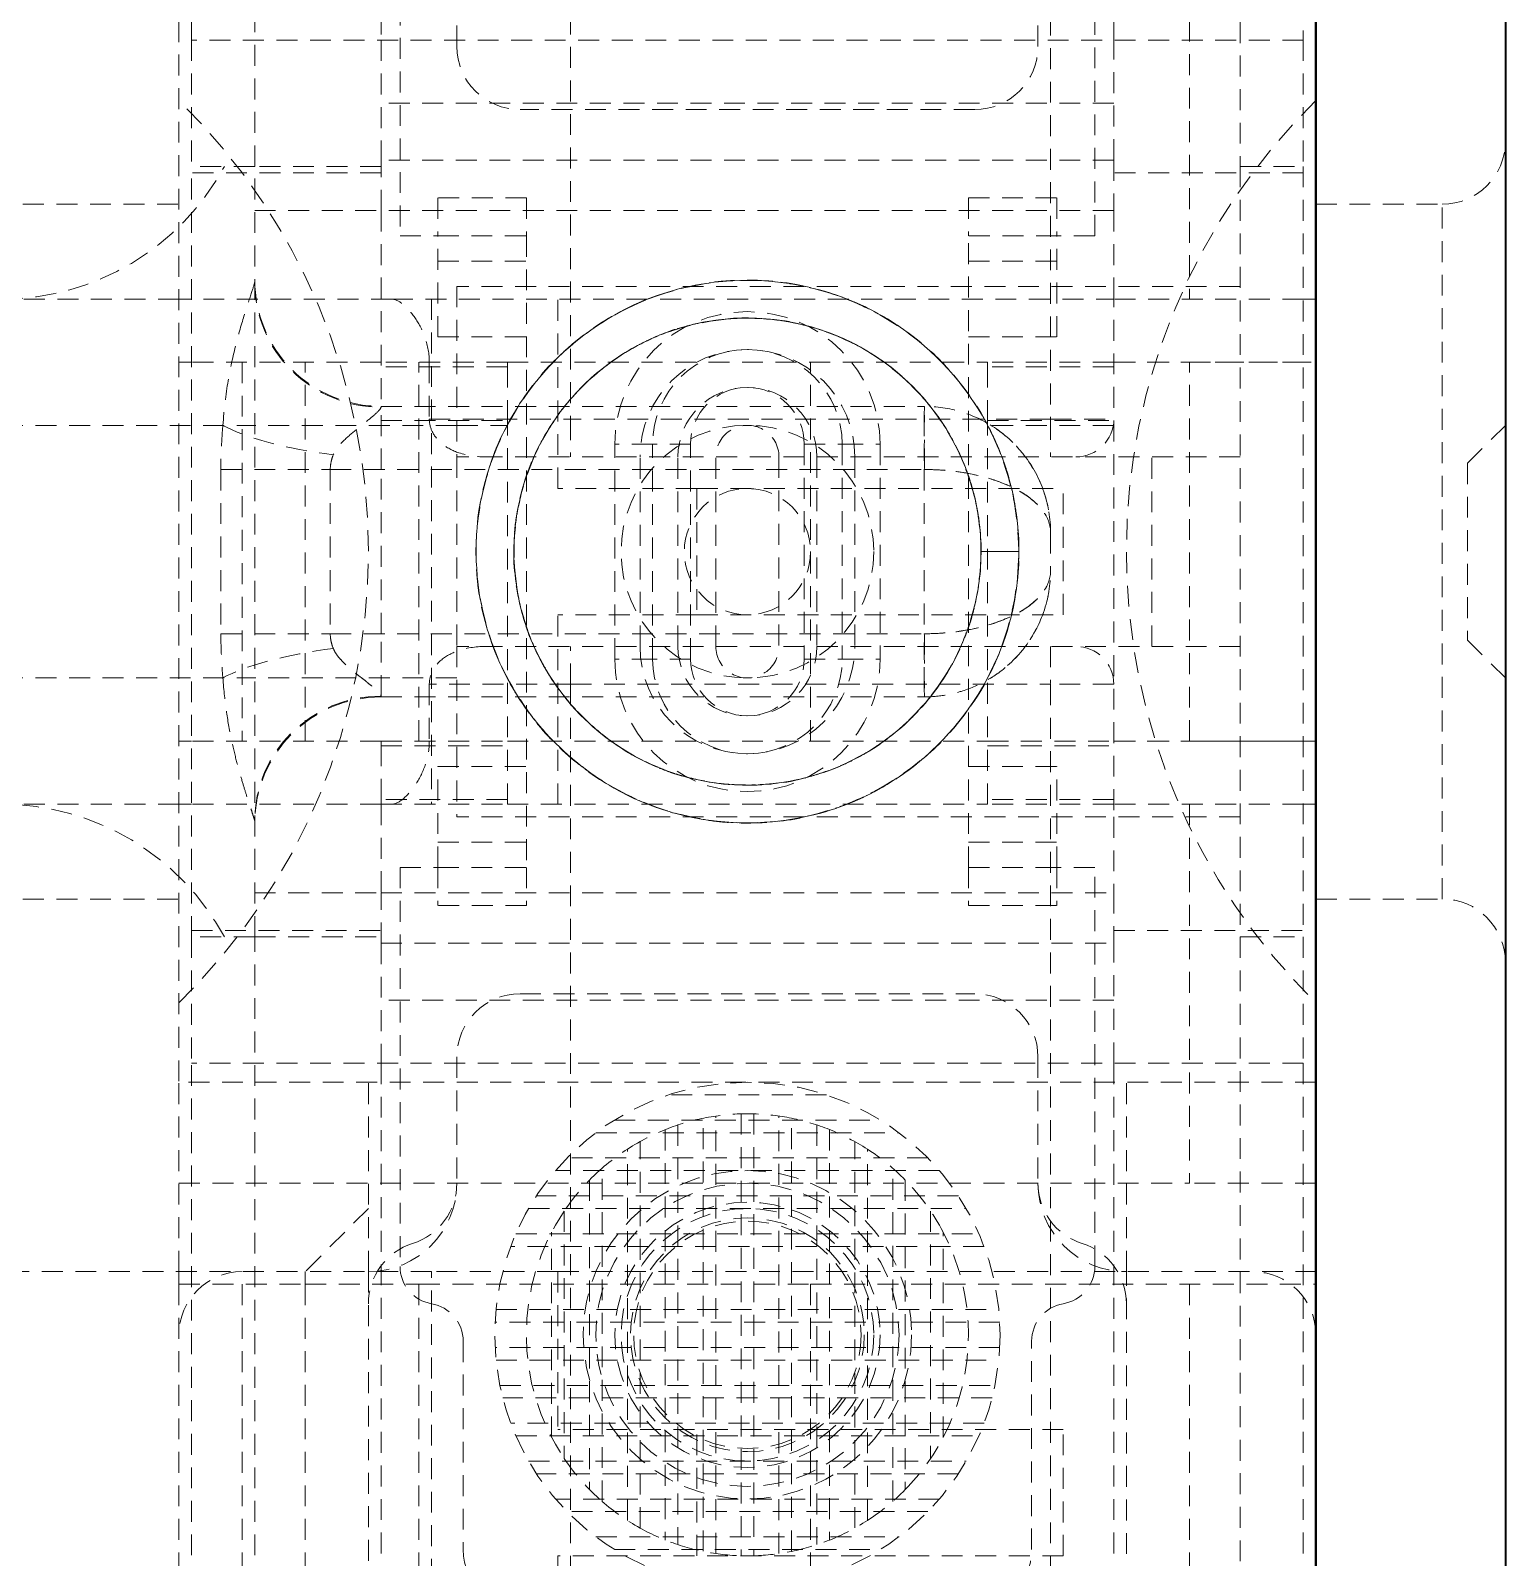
# Model space of a CAD drawing. Header units: inches. Extents: x 6934 to 18973, y 4254 to 7629.
# Drawn here: x 17143.8 to 17155.48, y 4858.79 to 4870.88 of the extents above; entities that cross this region are included whole.
import ezdxf

# ---------------------------------------------------------------- set-up
doc = ezdxf.new("R2010")
doc.units = ezdxf.units.IN
doc.header["$MEASUREMENT"] = 0
doc.linetypes.add('입력 정류부 ASSY$0$DASHED', pattern=[0.2067, 0.1654, -0.0413])
for name, color, linetype, lineweight, true_color in [('입력 정류부 ASSY$0$가려진 것(ISO)', 2, '입력 정류부 ASSY$0$DASHED', 18, 0xffff00), ('입력 정류부 ASSY$0$가려진 좁은 것(ISO)', 2, '입력 정류부 ASSY$0$DASHED', 18, 0xffff00), ('입력 정류부 ASSY$0$가시적인 것(ISO)', 3, 'Continuous', 40, 0x00ff00)]:
    doc.layers.add(name, color=color, linetype=linetype, lineweight=lineweight, true_color=true_color)

# ---------------------------------------------------------------- blocks, each defined once
blk = doc.blocks.new('입력 정류부 ASSY')
at = {"layer": '입력 정류부 ASSY$0$가려진 것(ISO)'}
for p, q in [((491.004, 610.79), (491.004, 624.24)), ((492.504, 623.74), (492.504, 610.79)), ((499.804, 616.44), (499.804, 610.79)), ((498.304, 616.24), (498.304, 610.79)), ((492.654, 612.399), (492.654, 609.24)), ((498.154, 609.24), (498.154, 612.399)), ((493.104, 610.74), (493.104, 611.74)), ((497.704, 610.74), (497.704, 611.74)), ((498.904, 611.74), (498.904, 608.74)), ((490.904, 610.94), (490.904, 602.54)), ((491.004, 610.79), (491.004, 609.79)), ((499.804, 610.79), (491.004, 610.79)), ((492.504, 610.79), (492.504, 609.84)), ((498.304, 609.84), (498.304, 610.79)), ((499.804, 610.79), (499.804, 609.79)), ((498.304, 610.29), (492.504, 610.29)), ((497.204, 610.24), (493.604, 610.24)), ((491.504, 609.79), (491.004, 609.79)), ((491.004, 603.69), (491.004, 609.79)), ((491.504, 603.69), (491.504, 609.79)), ((492.504, 609.44), (492.504, 609.84)), ((498.304, 609.84), (492.504, 609.84)), ((498.304, 609.84), (498.304, 609.44)), ((499.304, 609.79), (499.304, 603.69)), ((499.304, 609.79), (499.804, 609.79)), ((499.804, 609.79), (499.804, 603.69)), ((489.404, 609.49), (490.904, 609.49)), ((492.954, 609.54), (492.954, 609.24)), ((493.654, 609.54), (492.954, 609.54)), ((493.654, 609.54), (493.654, 609.24)), ((497.154, 609.54), (497.154, 609.24)), ((497.154, 609.54), (497.854, 609.54)), ((497.854, 609.54), (497.854, 609.24)), ((499.904, 609.49), (500.904, 609.49)), ((491.504, 609.44), (492.504, 609.44)), ((492.504, 609.44), (492.504, 607.89)), ((498.304, 609.44), (492.504, 609.44)), ((498.304, 609.44), (498.304, 608.84)), ((492.654, 609.24), (492.954, 609.24)), ((492.954, 608.44), (492.954, 609.24)), ((493.654, 609.24), (493.654, 604.24)), ((497.154, 604.24), (497.154, 609.24)), ((498.154, 609.24), (497.854, 609.24)), ((497.854, 608.44), (497.854, 609.24)), ((492.954, 609.04), (493.654, 609.04)), ((497.154, 609.04), (497.854, 609.04)), ((493.104, 608.84), (493.104, 607.49)), ((499.304, 608.84), (493.104, 608.84)), ((498.304, 608.84), (498.304, 604.64)), ((490.904, 608.74), (489.504, 608.74)), ((490.904, 608.74), (491.004, 608.74)), ((492.59, 608.74), (491.004, 608.74)), ((492.59, 608.74), (498.304, 608.74)), ((492.904, 608.74), (492.904, 604.74)), ((493.904, 607.24), (493.904, 608.74)), ((499.804, 608.74), (498.304, 608.74)), ((499.904, 608.74), (499.804, 608.74)), ((492.954, 608.44), (493.654, 608.44)), ((497.154, 608.44), (497.854, 608.44)), ((491.004, 608.24), (490.904, 608.24)), ((491.904, 605.24), (491.904, 608.24)), ((493.504, 608.24), (492.504, 608.24)), ((492.804, 605.24), (492.804, 608.24)), ((492.886, 608.24), (492.886, 607.79)), ((493.504, 608.24), (497.304, 608.24)), ((493.504, 608.204), (493.504, 608.24)), ((493.504, 608.204), (493.504, 607.777)), ((495.904, 605.24), (495.904, 608.24)), ((497.304, 608.24), (497.304, 608.204)), ((498.304, 608.24), (497.304, 608.24)), ((497.304, 608.204), (497.304, 607.777)), ((498.304, 608.24), (498.904, 608.24)), ((498.904, 608.24), (499.904, 608.24)), ((492.504, 607.89), (496.804, 607.89)), ((493.104, 607.74), (491.504, 607.74)), ((493.104, 607.74), (493.504, 607.74)), ((493.504, 607.777), (493.504, 607.74)), ((493.504, 604.74), (493.504, 607.74)), ((497.304, 607.74), (497.304, 607.777)), ((498.304, 607.74), (497.304, 607.74)), ((497.304, 604.74), (497.304, 607.74)), ((501.104, 607.44), (501.404, 607.74)), ((493.104, 607.49), (493.104, 605.99)), ((499.304, 607.49), (493.104, 607.49)), ((498.604, 605.99), (498.604, 607.49)), ((501.104, 607.44), (501.104, 606.04)), ((495.004, 607.24), (493.904, 607.24)), ((495.004, 607.24), (495.004, 606.24)), ((495.004, 607.24), (497.904, 607.24)), ((497.904, 606.24), (497.904, 607.24)), ((497.804, 606.89), (497.804, 606.59)), ((493.904, 604.74), (493.904, 606.24)), ((495.004, 606.24), (493.904, 606.24)), ((495.004, 606.24), (497.904, 606.24)), ((493.104, 605.99), (493.104, 604.64)), ((499.304, 605.99), (493.104, 605.99)), ((501.104, 606.04), (501.404, 605.74)), ((493.104, 605.74), (491.504, 605.74)), ((492.886, 605.69), (492.886, 605.24)), ((492.504, 605.59), (496.804, 605.59)), ((490.904, 605.24), (491.004, 605.24)), ((492.504, 605.204), (492.504, 605.24)), ((492.504, 605.24), (493.504, 605.24)), ((492.504, 604.777), (492.504, 605.204)), ((493.504, 605.24), (497.304, 605.24)), ((497.304, 605.24), (498.304, 605.24)), ((498.304, 605.24), (498.904, 605.24)), ((499.904, 605.24), (498.904, 605.24)), ((492.954, 604.24), (492.954, 605.04)), ((492.954, 605.04), (493.654, 605.04)), ((497.154, 605.04), (497.854, 605.04)), ((497.854, 604.24), (497.854, 605.04)), ((492.504, 604.777), (492.504, 604.74)), ((490.904, 604.74), (489.504, 604.74)), ((490.904, 604.74), (491.004, 604.74)), ((492.504, 604.74), (491.004, 604.74)), ((492.504, 604.74), (492.504, 604.04)), ((492.504, 604.74), (493.504, 604.74)), ((493.504, 604.74), (497.304, 604.74)), ((498.304, 604.74), (497.304, 604.74)), ((499.804, 604.74), (498.304, 604.74)), ((498.904, 604.74), (498.904, 601.74)), ((499.804, 604.74), (499.904, 604.74)), ((499.304, 604.64), (493.104, 604.64)), ((498.304, 604.64), (498.304, 604.04)), ((492.954, 604.44), (493.654, 604.44)), ((497.154, 604.44), (497.854, 604.44)), ((492.654, 604.24), (492.954, 604.24)), ((492.654, 604.24), (492.654, 601.082)), ((492.954, 604.24), (492.954, 603.94)), ((493.654, 604.24), (493.654, 603.94)), ((497.154, 604.24), (497.154, 603.94)), ((498.154, 604.24), (497.854, 604.24)), ((497.854, 604.24), (497.854, 603.94)), ((498.154, 601.082), (498.154, 604.24)), ((489.404, 603.99), (490.904, 603.99)), ((491.504, 604.04), (492.504, 604.04)), ((492.504, 603.64), (492.504, 604.04)), ((492.504, 604.04), (498.304, 604.04)), ((493.654, 603.94), (492.954, 603.94)), ((497.154, 603.94), (497.854, 603.94)), ((498.304, 604.04), (498.304, 603.64)), ((499.904, 603.99), (500.904, 603.99)), ((491.004, 603.69), (491.004, 602.69)), ((491.504, 603.69), (491.004, 603.69)), ((499.304, 603.69), (499.804, 603.69)), ((499.804, 603.69), (499.804, 602.69)), ((492.504, 603.64), (492.504, 602.69)), ((492.504, 603.64), (498.304, 603.64)), ((498.304, 602.69), (498.304, 603.64)), ((493.604, 603.24), (497.204, 603.24)), ((498.304, 603.19), (492.504, 603.19)), ((493.104, 602.74), (493.104, 601.74)), ((497.704, 602.74), (497.704, 601.74)), ((499.804, 602.69), (491.004, 602.69)), ((491.004, 589.24), (491.004, 602.69)), ((492.504, 602.69), (492.504, 589.74)), ((498.304, 602.69), (498.304, 597.24)), ((499.804, 602.69), (499.804, 597.04)), ((490.904, 601.04), (490.904, 602.54)), ((499.904, 602.54), (490.904, 602.54)), ((492.404, 601.04), (492.404, 602.54)), ((498.404, 601.04), (498.404, 602.54)), ((496.029, 602.44), (494.78, 602.44)), ((494.351, 602.24), (496.458, 602.24)), ((495.054, 598.826), (495.054, 602.255)), ((495.154, 598.808), (495.154, 602.272)), ((495.354, 602.29), (495.354, 598.791)), ((495.454, 602.29), (495.454, 598.791)), ((495.654, 598.808), (495.654, 602.272)), ((495.754, 598.826), (495.754, 602.255)), ((494.204, 602.14), (496.604, 602.14)), ((494.754, 602.165), (494.754, 598.915)), ((494.854, 602.202), (494.854, 598.879)), ((495.954, 602.202), (495.954, 598.879)), ((496.054, 602.165), (496.054, 598.915)), ((494.454, 599.071), (494.454, 602.01)), ((494.554, 599.011), (494.554, 602.07)), ((496.254, 599.011), (496.254, 602.07)), ((496.354, 599.071), (496.354, 602.01)), ((496.833, 601.94), (493.976, 601.94)), ((496.924, 601.84), (493.884, 601.84)), ((494.154, 601.765), (494.154, 599.316)), ((494.254, 599.221), (494.254, 601.859)), ((496.554, 599.221), (496.554, 601.859)), ((496.654, 601.765), (496.654, 599.316)), ((490.904, 601.74), (498.904, 601.74)), ((497.075, 601.64), (493.734, 601.64)), ((499.904, 601.74), (498.904, 601.74)), ((492.404, 601.54), (491.904, 601.04)), ((493.672, 601.54), (497.136, 601.54)), ((493.954, 601.52), (493.954, 599.56)), ((496.854, 601.52), (496.854, 599.56)), ((493.571, 601.34), (497.237, 601.34)), ((493.854, 599.728), (493.854, 601.353)), ((496.954, 599.728), (496.954, 601.353)), ((497.278, 601.24), (493.531, 601.24)), ((492.904, 601.04), (489.404, 601.04)), ((490.904, 600.94), (490.904, 601.04)), ((491.904, 600.94), (491.904, 601.04)), ((492.404, 601.04), (492.404, 598.54)), ((493.904, 601.04), (492.904, 601.04)), ((492.904, 597.54), (492.904, 601.04)), ((493.904, 601.04), (499.904, 601.04)), ((493.904, 601.04), (493.904, 599.79)), ((498.404, 598.54), (498.404, 601.04)), ((490.904, 600.94), (491.904, 600.94)), ((490.904, 600.94), (490.904, 597.64)), ((491.904, 600.94), (492.804, 600.94)), ((491.904, 600.94), (491.904, 597.64)), ((492.804, 600.94), (495.904, 600.94)), ((492.804, 600.94), (492.804, 597.64)), ((495.904, 600.94), (499.904, 600.94)), ((495.904, 600.94), (495.904, 597.64)), ((493.414, 600.74), (497.394, 600.74)), ((497.402, 600.64), (493.407, 600.64)), ((493.154, 600.49), (493.154, 598.84)), ((497.402, 600.44), (493.407, 600.44)), ((497.654, 598.84), (497.654, 600.49)), ((493.414, 600.34), (497.394, 600.34)), ((493.445, 600.14), (497.364, 600.14)), ((497.341, 600.04), (493.468, 600.04)), ((497.278, 599.84), (493.531, 599.84)), ((493.571, 599.74), (497.237, 599.74)), ((497.904, 599.79), (493.904, 599.79)), ((495.004, 598.79), (495.004, 599.79)), ((497.904, 598.79), (497.904, 599.79)), ((493.672, 599.54), (497.136, 599.54)), ((497.075, 599.44), (493.734, 599.44)), ((496.924, 599.24), (493.884, 599.24)), ((496.833, 599.14), (493.976, 599.14)), ((494.204, 598.94), (496.604, 598.94)), ((493.904, 598.79), (493.904, 597.54)), ((497.904, 598.79), (493.904, 598.79)), ((494.351, 598.84), (496.458, 598.84))]:
    blk.add_line(p, q, dxfattribs=at)
for centre, radius in [((495.404, 606.74), 1), ((495.404, 606.74), 0.5), ((495.404, 600.54), 2), ((495.404, 600.54), 1.3), ((495.404, 600.54), 1.2), ((495.404, 600.54), 1.05), ((495.404, 600.54), 1), ((495.404, 600.54), 0.925), ((495.404, 600.54), 0.9)]:
    blk.add_circle(centre, radius, dxfattribs=at)
for centre, radius, start, end in [((493.604, 610.74), 0.5, 180, 270), ((497.204, 610.74), 0.5, 270, 0), ((487.404, 606.74), 5, 314.427, 45.573), ((503.404, 606.74), 5, 134.427, 225.573), ((500.904, 609.99), 0.5, 270, 0), ((489.504, 610.74), 2, 270, 331.6406), ((492.504, 608.89), 1, 179.9997, 270), ((498.004, 607.79), 0.3, 270, 0), ((498.004, 605.69), 0.3, 0, 90), ((492.504, 604.59), 1, 90, 179.9996), ((489.504, 602.74), 2, 28.3594, 90), ((500.904, 603.49), 0.5, 0, 90), ((493.604, 602.74), 0.5, 90, 180), ((497.204, 602.74), 0.5, 0, 90), ((495.404, 600.54), 1.75, 98.2132, 108.3177), ((495.404, 600.54), 1.75, 88.3628, 98.2132), ((495.404, 600.54), 1.75, 78.463, 88.3628), ((495.404, 600.54), 1.75, 68.1963, 78.463), ((495.404, 600.54), 1.75, 108.3177, 119.0593), ((495.404, 600.54), 1.75, 57.1217, 68.1963), ((495.404, 600.54), 1.75, 119.0593, 131.0823), ((495.404, 600.54), 1.75, 44.4153, 57.1217), ((495.404, 600.54), 1.75, 131.0823, 145.9523), ((495.404, 600.54), 1.75, 27.6604, 44.4153), ((492.404, 601.74), 0.7, 270, 0), ((492.604, 601.74), 0.5, 287.4576, 0), ((498.204, 601.74), 0.5, 180, 252.5424), ((498.404, 601.74), 0.7, 180, 270), ((495.404, 600.54), 1.75, 145.9523, 214.0477), ((495.404, 600.54), 1.75, 332.3396, 27.6604), ((492.904, 600.786), 0.5, 107.4576, 180), ((497.904, 600.786), 0.5, 0, 72.5424), ((491.404, 600.54), 0.5, 90, 180), ((492.954, 601.082), 0.3, 180, 260.4059), ((497.854, 601.082), 0.3, 279.5941, 0), ((499.404, 600.54), 0.5, 0, 90), ((492.854, 600.49), 0.3, 0, 80.4059), ((497.954, 600.49), 0.3, 99.5941, 180), ((495.404, 600.54), 1.75, 315.5847, 332.3396), ((495.404, 600.54), 1.75, 214.0477, 228.9177), ((495.404, 600.54), 1.75, 228.9177, 240.9407), ((495.404, 600.54), 1.75, 302.8783, 315.5847), ((495.404, 600.54), 1.75, 240.9407, 251.6823), ((495.404, 600.54), 1.75, 291.8037, 302.8783), ((495.404, 600.54), 1.75, 251.6823, 261.7868), ((495.404, 600.54), 1.75, 281.537, 291.8037), ((493.654, 598.84), 0.5, 180, 270), ((495.404, 600.54), 1.75, 261.7868, 271.6372), ((495.404, 600.54), 1.75, 271.6372, 281.537), ((497.154, 598.84), 0.5, 270, 0)]:
    blk.add_arc(centre, radius, start, end, dxfattribs=at)
for points, knots in [([(497.552, 606.74), (497.553, 606.965), (497.519, 607.191), (497.449, 607.405), (497.409, 607.526), (497.358, 607.644), (497.297, 607.757), (497.129, 608.067), (496.884, 608.335), (496.591, 608.532), (496.505, 608.59), (496.414, 608.641), (496.32, 608.686), (496.095, 608.792), (495.85, 608.856), (495.602, 608.878), (495.268, 608.909), (494.925, 608.863), (494.613, 608.739), (494.597, 608.733), (494.582, 608.727), (494.566, 608.72), (494.241, 608.582), (493.953, 608.361), (493.731, 608.087), (493.596, 607.919), (493.485, 607.732), (493.405, 607.532), (493.355, 607.404), (493.317, 607.27), (493.292, 607.135), (493.229, 606.788), (493.251, 606.426), (493.356, 606.089), (493.384, 605.999), (493.419, 605.91), (493.459, 605.825), (493.569, 605.591), (493.724, 605.378), (493.91, 605.199), (494.144, 604.972), (494.429, 604.796), (494.74, 604.696), (494.765, 604.687), (494.79, 604.68), (494.816, 604.672), (495.156, 604.577), (495.519, 604.568), (495.864, 604.642), (496.065, 604.686), (496.26, 604.757), (496.44, 604.856), (496.569, 604.927), (496.691, 605.012), (496.802, 605.109), (497.069, 605.34), (497.279, 605.635), (497.408, 605.964), (497.439, 606.043), (497.466, 606.123), (497.487, 606.206), (497.553, 606.465), (497.568, 606.738), (497.535, 607.004), (497.496, 607.318), (497.389, 607.625), (497.22, 607.892), (497.2, 607.923), (497.18, 607.953), (497.159, 607.982), (496.954, 608.27), (496.677, 608.504), (496.362, 608.663), (496.187, 608.751), (496, 608.815), (495.807, 608.852), (495.653, 608.882), (495.495, 608.893), (495.338, 608.887), (494.986, 608.875), (494.636, 608.777), (494.33, 608.602), (494.264, 608.564), (494.201, 608.524), (494.141, 608.48), (493.916, 608.316), (493.725, 608.107), (493.579, 607.871), (493.418, 607.61), (493.31, 607.314), (493.271, 607.01), (493.266, 606.964), (493.261, 606.918), (493.259, 606.873), (493.238, 606.52), (493.307, 606.164), (493.453, 605.843), (493.53, 605.673), (493.629, 605.513), (493.748, 605.37), (493.854, 605.241), (493.976, 605.126), (494.11, 605.026), (494.392, 604.815), (494.726, 604.672), (495.075, 604.616), (495.139, 604.606), (495.204, 604.599), (495.269, 604.595), (495.556, 604.576), (495.847, 604.62), (496.118, 604.715), (496.398, 604.814), (496.659, 604.97), (496.876, 605.173), (496.917, 605.211), (496.956, 605.251), (496.993, 605.292), (497.23, 605.554), (497.4, 605.875), (497.487, 606.216), (497.531, 606.387), (497.554, 606.564), (497.554, 606.74), (497.554, 606.917), (497.531, 607.093), (497.487, 607.264), (497.4, 607.606), (497.23, 607.927), (496.993, 608.188), (496.956, 608.23), (496.917, 608.269), (496.876, 608.308), (496.659, 608.511), (496.398, 608.666), (496.118, 608.765), (495.847, 608.861), (495.556, 608.904), (495.269, 608.886), (495.204, 608.882), (495.139, 608.875), (495.075, 608.864), (494.726, 608.809), (494.392, 608.666), (494.11, 608.454), (493.976, 608.355), (493.854, 608.239), (493.748, 608.111), (493.629, 607.967), (493.53, 607.807), (493.453, 607.638), (493.307, 607.317), (493.238, 606.96), (493.259, 606.608), (493.261, 606.562), (493.266, 606.516), (493.271, 606.471), (493.31, 606.166), (493.418, 605.871), (493.579, 605.61), (493.725, 605.374), (493.916, 605.164), (494.141, 605.001), (494.201, 604.957), (494.264, 604.916), (494.33, 604.879), (494.636, 604.704), (494.986, 604.606), (495.338, 604.593), (495.495, 604.587), (495.653, 604.599), (495.807, 604.628), (496, 604.665), (496.187, 604.73), (496.362, 604.818), (496.677, 604.976), (496.954, 605.211), (497.159, 605.498), (497.18, 605.528), (497.2, 605.558), (497.22, 605.588), (497.389, 605.856), (497.496, 606.162), (497.535, 606.476), (497.568, 606.742), (497.553, 607.015), (497.487, 607.275), (497.466, 607.357), (497.439, 607.438), (497.408, 607.517), (497.279, 607.845), (497.069, 608.141), (496.802, 608.372), (496.691, 608.468), (496.569, 608.553), (496.44, 608.624), (496.26, 608.723), (496.065, 608.795), (495.864, 608.838), (495.519, 608.912), (495.156, 608.904), (494.816, 608.808), (494.79, 608.801), (494.765, 608.793), (494.74, 608.785), (494.429, 608.684), (494.144, 608.508), (493.91, 608.282), (493.724, 608.102), (493.569, 607.889), (493.459, 607.656), (493.419, 607.57), (493.384, 607.482), (493.356, 607.392), (493.251, 607.055), (493.229, 606.693), (493.292, 606.345), (493.317, 606.21), (493.355, 606.077), (493.405, 605.949), (493.485, 605.749), (493.596, 605.561), (493.731, 605.394), (493.953, 605.12), (494.241, 604.898), (494.566, 604.76), (494.582, 604.754), (494.597, 604.747), (494.613, 604.741), (494.925, 604.617), (495.268, 604.572), (495.602, 604.602), (495.85, 604.625), (496.095, 604.689), (496.32, 604.795), (496.414, 604.839), (496.505, 604.891), (496.591, 604.949), (496.884, 605.145), (497.129, 605.414), (497.297, 605.724), (497.358, 605.836), (497.409, 605.954), (497.449, 606.076), (497.519, 606.29), (497.553, 606.515), (497.552, 606.74)], [0, 0, 0, 0, 0.012497, 0.012497, 0.012497, 0.019608, 0.019608, 0.019608, 0.039216, 0.039216, 0.039216, 0.045003, 0.045003, 0.045003, 0.058824, 0.058824, 0.058824, 0.0775, 0.0775, 0.0775, 0.078431, 0.078431, 0.078431, 0.098039, 0.098039, 0.098039, 0.109997, 0.109997, 0.109997, 0.117647, 0.117647, 0.117647, 0.137255, 0.137255, 0.137255, 0.142503, 0.142503, 0.142503, 0.156863, 0.156863, 0.156863, 0.174999, 0.174999, 0.174999, 0.176471, 0.176471, 0.176471, 0.196078, 0.196078, 0.196078, 0.207498, 0.207498, 0.207498, 0.215686, 0.215686, 0.215686, 0.235294, 0.235294, 0.235294, 0.240003, 0.240003, 0.240003, 0.254902, 0.254902, 0.254902, 0.272499, 0.272499, 0.272499, 0.27451, 0.27451, 0.27451, 0.294118, 0.294118, 0.294118, 0.304999, 0.304999, 0.304999, 0.313725, 0.313725, 0.313725, 0.333333, 0.333333, 0.333333, 0.337503, 0.337503, 0.337503, 0.352941, 0.352941, 0.352941, 0.369998, 0.369998, 0.369998, 0.372549, 0.372549, 0.372549, 0.392157, 0.392157, 0.392157, 0.402499, 0.402499, 0.402499, 0.411765, 0.411765, 0.411765, 0.431373, 0.431373, 0.431373, 0.435003, 0.435003, 0.435003, 0.45098, 0.45098, 0.45098, 0.467498, 0.467498, 0.467498, 0.470588, 0.470588, 0.470588, 0.490196, 0.490196, 0.490196, 0.5, 0.5, 0.5, 0.509804, 0.509804, 0.509804, 0.529412, 0.529412, 0.529412, 0.532502, 0.532502, 0.532502, 0.54902, 0.54902, 0.54902, 0.564997, 0.564997, 0.564997, 0.568627, 0.568627, 0.568627, 0.588235, 0.588235, 0.588235, 0.597501, 0.597501, 0.597501, 0.607843, 0.607843, 0.607843, 0.627451, 0.627451, 0.627451, 0.630002, 0.630002, 0.630002, 0.647059, 0.647059, 0.647059, 0.662497, 0.662497, 0.662497, 0.666667, 0.666667, 0.666667, 0.686275, 0.686275, 0.686275, 0.695001, 0.695001, 0.695001, 0.705882, 0.705882, 0.705882, 0.72549, 0.72549, 0.72549, 0.727501, 0.727501, 0.727501, 0.745098, 0.745098, 0.745098, 0.759997, 0.759997, 0.759997, 0.764706, 0.764706, 0.764706, 0.784314, 0.784314, 0.784314, 0.792502, 0.792502, 0.792502, 0.803922, 0.803922, 0.803922, 0.823529, 0.823529, 0.823529, 0.825001, 0.825001, 0.825001, 0.843137, 0.843137, 0.843137, 0.857497, 0.857497, 0.857497, 0.862745, 0.862745, 0.862745, 0.882353, 0.882353, 0.882353, 0.890003, 0.890003, 0.890003, 0.901961, 0.901961, 0.901961, 0.921569, 0.921569, 0.921569, 0.9225, 0.9225, 0.9225, 0.941176, 0.941176, 0.941176, 0.954997, 0.954997, 0.954997, 0.960784, 0.960784, 0.960784, 0.980392, 0.980392, 0.980392, 0.987503, 0.987503, 0.987503, 1, 1, 1, 1]), ([(492.886, 608.24), (492.886, 608.304), (492.874, 608.371), (492.833, 608.49), (492.805, 608.543), (492.746, 608.631), (492.71, 608.671), (492.644, 608.726), (492.614, 608.74), (492.59, 608.74)], [0.15762704, 0.15762704, 0.15762704, 0.15762704, 0.17687929, 0.17687929, 0.19613155, 0.19613155, 0.21753276, 0.21753276, 0.23893398, 0.23893398, 0.23893398, 0.23893398]), ([(497.252, 606.74), (497.253, 606.915), (497.229, 607.09), (497.18, 607.258), (497.175, 607.276), (497.17, 607.294), (497.164, 607.312), (497.126, 607.428), (497.076, 607.541), (497.015, 607.647), (496.944, 607.772), (496.859, 607.888), (496.762, 607.993), (496.645, 608.12), (496.511, 608.231), (496.363, 608.322), (496.308, 608.356), (496.251, 608.387), (496.192, 608.414), (496.164, 608.428), (496.135, 608.44), (496.106, 608.452), (495.902, 608.535), (495.683, 608.58), (495.464, 608.587), (495.244, 608.594), (495.023, 608.563), (494.815, 608.494), (494.784, 608.483), (494.754, 608.472), (494.723, 608.46), (494.664, 608.437), (494.605, 608.41), (494.549, 608.38), (494.39, 608.296), (494.244, 608.189), (494.116, 608.064), (494.018, 607.969), (493.93, 607.863), (493.855, 607.749), (493.787, 607.646), (493.73, 607.536), (493.684, 607.421), (493.677, 607.403), (493.67, 607.385), (493.664, 607.367), (493.605, 607.204), (493.571, 607.032), (493.56, 606.859), (493.556, 606.793), (493.556, 606.727), (493.559, 606.661), (493.569, 606.418), (493.626, 606.176), (493.729, 605.956), (493.732, 605.95), (493.735, 605.944), (493.738, 605.938), (493.841, 605.724), (493.987, 605.531), (494.163, 605.372), (494.222, 605.319), (494.283, 605.27), (494.347, 605.225), (494.485, 605.128), (494.635, 605.05), (494.794, 604.994), (494.807, 604.989), (494.82, 604.985), (494.833, 604.981), (494.96, 604.939), (495.093, 604.913), (495.227, 604.9), (495.352, 604.889), (495.478, 604.89), (495.602, 604.903), (495.792, 604.924), (495.978, 604.972), (496.153, 605.049), (496.202, 605.07), (496.249, 605.094), (496.296, 605.119), (496.32, 605.132), (496.343, 605.146), (496.367, 605.16), (496.559, 605.278), (496.728, 605.432), (496.866, 605.61), (496.872, 605.619), (496.879, 605.627), (496.885, 605.635), (497.008, 605.801), (497.106, 605.987), (497.168, 606.184), (497.179, 606.216), (497.188, 606.248), (497.196, 606.28), (497.215, 606.354), (497.229, 606.428), (497.238, 606.504), (497.26, 606.674), (497.257, 606.848), (497.231, 607.018), (497.209, 607.16), (497.171, 607.3), (497.118, 607.434), (497.077, 607.538), (497.026, 607.637), (496.966, 607.732), (496.953, 607.753), (496.939, 607.773), (496.925, 607.794), (496.822, 607.941), (496.697, 608.073), (496.556, 608.185), (496.517, 608.216), (496.476, 608.246), (496.433, 608.275), (496.232, 608.41), (496.005, 608.507), (495.767, 608.554), (495.762, 608.555), (495.756, 608.556), (495.751, 608.557), (495.734, 608.561), (495.717, 608.564), (495.7, 608.566), (495.478, 608.602), (495.25, 608.595), (495.03, 608.549), (494.94, 608.531), (494.852, 608.506), (494.766, 608.475), (494.613, 608.419), (494.467, 608.343), (494.334, 608.249), (494.328, 608.245), (494.322, 608.241), (494.317, 608.237), (494.199, 608.151), (494.091, 608.05), (493.997, 607.938), (493.923, 607.851), (493.857, 607.756), (493.8, 607.656), (493.7, 607.482), (493.628, 607.291), (493.589, 607.094), (493.581, 607.054), (493.574, 607.013), (493.569, 606.972), (493.566, 606.952), (493.564, 606.932), (493.562, 606.912), (493.541, 606.681), (493.566, 606.446), (493.631, 606.223), (493.637, 606.201), (493.644, 606.18), (493.651, 606.158), (493.712, 605.972), (493.803, 605.795), (493.919, 605.638), (493.938, 605.612), (493.958, 605.586), (493.979, 605.561), (494.035, 605.493), (494.096, 605.43), (494.161, 605.371), (494.282, 605.263), (494.417, 605.17), (494.562, 605.096), (494.699, 605.026), (494.843, 604.973), (494.993, 604.938), (495.09, 604.915), (495.189, 604.9), (495.288, 604.894), (495.318, 604.892), (495.347, 604.891), (495.377, 604.891), (495.564, 604.888), (495.751, 604.916), (495.93, 604.969), (495.965, 604.979), (495.999, 604.991), (496.033, 605.003), (496.257, 605.084), (496.467, 605.207), (496.644, 605.367), (496.653, 605.375), (496.662, 605.383), (496.671, 605.392), (496.692, 605.412), (496.713, 605.432), (496.733, 605.453), (496.881, 605.606), (497, 605.785), (497.088, 605.979), (497.13, 606.073), (497.165, 606.171), (497.192, 606.271), (497.233, 606.424), (497.254, 606.582), (497.254, 606.74), (497.254, 606.898), (497.233, 607.056), (497.192, 607.209), (497.165, 607.309), (497.13, 607.407), (497.088, 607.502), (497, 607.695), (496.881, 607.874), (496.733, 608.027), (496.713, 608.048), (496.692, 608.069), (496.671, 608.089), (496.662, 608.097), (496.653, 608.106), (496.644, 608.114), (496.467, 608.273), (496.257, 608.396), (496.033, 608.477), (495.999, 608.49), (495.965, 608.501), (495.93, 608.511), (495.751, 608.565), (495.564, 608.592), (495.377, 608.59), (495.347, 608.59), (495.318, 608.588), (495.288, 608.587), (495.189, 608.58), (495.09, 608.566), (494.993, 608.543), (494.843, 608.508), (494.699, 608.454), (494.562, 608.385), (494.417, 608.31), (494.282, 608.218), (494.161, 608.109), (494.096, 608.05), (494.035, 607.987), (493.979, 607.919), (493.958, 607.894), (493.938, 607.869), (493.919, 607.843), (493.803, 607.685), (493.712, 607.508), (493.651, 607.322), (493.644, 607.301), (493.637, 607.279), (493.631, 607.258), (493.566, 607.035), (493.541, 606.8), (493.562, 606.569), (493.564, 606.549), (493.566, 606.528), (493.569, 606.508), (493.574, 606.468), (493.581, 606.427), (493.589, 606.387), (493.628, 606.189), (493.7, 605.999), (493.8, 605.824), (493.857, 605.725), (493.923, 605.63), (493.997, 605.542), (494.091, 605.43), (494.199, 605.33), (494.317, 605.244), (494.322, 605.24), (494.328, 605.235), (494.334, 605.231), (494.467, 605.137), (494.613, 605.062), (494.766, 605.006), (494.852, 604.975), (494.94, 604.95), (495.03, 604.931), (495.25, 604.885), (495.478, 604.879), (495.7, 604.914), (495.717, 604.917), (495.734, 604.92), (495.751, 604.923), (495.756, 604.924), (495.762, 604.925), (495.767, 604.926), (496.005, 604.974), (496.232, 605.071), (496.433, 605.206), (496.476, 605.234), (496.517, 605.264), (496.556, 605.296), (496.697, 605.407), (496.822, 605.539), (496.925, 605.686), (496.939, 605.707), (496.953, 605.728), (496.966, 605.749), (497.026, 605.843), (497.077, 605.943), (497.118, 606.046), (497.171, 606.18), (497.209, 606.32), (497.231, 606.463), (497.257, 606.633), (497.26, 606.806), (497.238, 606.977), (497.229, 607.052), (497.215, 607.127), (497.196, 607.2), (497.188, 607.233), (497.179, 607.265), (497.168, 607.297), (497.106, 607.494), (497.008, 607.68), (496.885, 607.845), (496.879, 607.854), (496.872, 607.862), (496.866, 607.87), (496.728, 608.048), (496.559, 608.203), (496.367, 608.32), (496.343, 608.334), (496.32, 608.348), (496.296, 608.361), (496.249, 608.387), (496.202, 608.41), (496.153, 608.432), (495.978, 608.508), (495.792, 608.557), (495.602, 608.577), (495.478, 608.59), (495.352, 608.592), (495.227, 608.58), (495.093, 608.568), (494.96, 608.541), (494.833, 608.5), (494.82, 608.496), (494.807, 608.491), (494.794, 608.487), (494.635, 608.431), (494.485, 608.352), (494.347, 608.256), (494.283, 608.211), (494.222, 608.162), (494.163, 608.109), (493.987, 607.949), (493.841, 607.757), (493.738, 607.543), (493.735, 607.538), (493.733, 607.533), (493.73, 607.528), (493.626, 607.307), (493.569, 607.064), (493.559, 606.82), (493.556, 606.754), (493.556, 606.688), (493.56, 606.622), (493.571, 606.449), (493.605, 606.277), (493.664, 606.114), (493.67, 606.095), (493.677, 606.077), (493.684, 606.059), (493.73, 605.945), (493.787, 605.835), (493.855, 605.732), (493.93, 605.618), (494.018, 605.512), (494.116, 605.416), (494.244, 605.291), (494.39, 605.184), (494.549, 605.1), (494.605, 605.071), (494.664, 605.044), (494.723, 605.02), (494.754, 605.008), (494.784, 604.997), (494.815, 604.987), (495.023, 604.917), (495.244, 604.887), (495.464, 604.894), (495.683, 604.901), (495.902, 604.946), (496.106, 605.029), (496.135, 605.04), (496.164, 605.053), (496.192, 605.066), (496.251, 605.094), (496.308, 605.125), (496.363, 605.159), (496.511, 605.249), (496.645, 605.36), (496.762, 605.488), (496.859, 605.593), (496.944, 605.709), (497.015, 605.833), (497.076, 605.94), (497.126, 606.052), (497.164, 606.169), (497.17, 606.186), (497.175, 606.204), (497.18, 606.222), (497.229, 606.39), (497.253, 606.566), (497.252, 606.74)], [0, 0, 0, 0, 0.011283, 0.011283, 0.011283, 0.012497, 0.012497, 0.012497, 0.020408, 0.020408, 0.020408, 0.02965, 0.02965, 0.02965, 0.040816, 0.040816, 0.040816, 0.045003, 0.045003, 0.045003, 0.047028, 0.047028, 0.047028, 0.061224, 0.061224, 0.061224, 0.075391, 0.075391, 0.075391, 0.077497, 0.077497, 0.077497, 0.081633, 0.081633, 0.081633, 0.093215, 0.093215, 0.093215, 0.102041, 0.102041, 0.102041, 0.110003, 0.110003, 0.110003, 0.111256, 0.111256, 0.111256, 0.122449, 0.122449, 0.122449, 0.126707, 0.126707, 0.126707, 0.142423, 0.142423, 0.142423, 0.142857, 0.142857, 0.142857, 0.158196, 0.158196, 0.158196, 0.163265, 0.163265, 0.163265, 0.17412, 0.17412, 0.17412, 0.174998, 0.174998, 0.174998, 0.183673, 0.183673, 0.183673, 0.191768, 0.191768, 0.191768, 0.204082, 0.204082, 0.204082, 0.207503, 0.207503, 0.207503, 0.209272, 0.209272, 0.209272, 0.223817, 0.223817, 0.223817, 0.22449, 0.22449, 0.22449, 0.237834, 0.237834, 0.237834, 0.239996, 0.239996, 0.239996, 0.244898, 0.244898, 0.244898, 0.255999, 0.255999, 0.255999, 0.265306, 0.265306, 0.265306, 0.272504, 0.272504, 0.272504, 0.274118, 0.274118, 0.274118, 0.285714, 0.285714, 0.285714, 0.288994, 0.288994, 0.288994, 0.304643, 0.304643, 0.304643, 0.304999, 0.304999, 0.304999, 0.306122, 0.306122, 0.306122, 0.320616, 0.320616, 0.320616, 0.326531, 0.326531, 0.326531, 0.337053, 0.337053, 0.337053, 0.337499, 0.337499, 0.337499, 0.346939, 0.346939, 0.346939, 0.35436, 0.35436, 0.35436, 0.367347, 0.367347, 0.367347, 0.370002, 0.370002, 0.370002, 0.371311, 0.371311, 0.371311, 0.386291, 0.386291, 0.386291, 0.387755, 0.387755, 0.387755, 0.400395, 0.400395, 0.400395, 0.402496, 0.402496, 0.402496, 0.408163, 0.408163, 0.408163, 0.418665, 0.418665, 0.418665, 0.428571, 0.428571, 0.428571, 0.435004, 0.435004, 0.435004, 0.43691, 0.43691, 0.43691, 0.44898, 0.44898, 0.44898, 0.451323, 0.451323, 0.451323, 0.466707, 0.466707, 0.466707, 0.467499, 0.467499, 0.467499, 0.469388, 0.469388, 0.469388, 0.483099, 0.483099, 0.483099, 0.489796, 0.489796, 0.489796, 0.5, 0.5, 0.5, 0.510204, 0.510204, 0.510204, 0.516901, 0.516901, 0.516901, 0.530612, 0.530612, 0.530612, 0.532501, 0.532501, 0.532501, 0.533293, 0.533293, 0.533293, 0.548677, 0.548677, 0.548677, 0.55102, 0.55102, 0.55102, 0.56309, 0.56309, 0.56309, 0.564996, 0.564996, 0.564996, 0.571429, 0.571429, 0.571429, 0.581335, 0.581335, 0.581335, 0.591837, 0.591837, 0.591837, 0.597504, 0.597504, 0.597504, 0.599605, 0.599605, 0.599605, 0.612245, 0.612245, 0.612245, 0.613709, 0.613709, 0.613709, 0.628689, 0.628689, 0.628689, 0.629998, 0.629998, 0.629998, 0.632653, 0.632653, 0.632653, 0.64564, 0.64564, 0.64564, 0.653061, 0.653061, 0.653061, 0.662501, 0.662501, 0.662501, 0.662947, 0.662947, 0.662947, 0.673469, 0.673469, 0.673469, 0.679384, 0.679384, 0.679384, 0.693878, 0.693878, 0.693878, 0.695001, 0.695001, 0.695001, 0.695357, 0.695357, 0.695357, 0.711006, 0.711006, 0.711006, 0.714286, 0.714286, 0.714286, 0.725882, 0.725882, 0.725882, 0.727496, 0.727496, 0.727496, 0.734694, 0.734694, 0.734694, 0.744001, 0.744001, 0.744001, 0.755102, 0.755102, 0.755102, 0.760004, 0.760004, 0.760004, 0.762166, 0.762166, 0.762166, 0.77551, 0.77551, 0.77551, 0.776183, 0.776183, 0.776183, 0.790728, 0.790728, 0.790728, 0.792497, 0.792497, 0.792497, 0.795918, 0.795918, 0.795918, 0.808232, 0.808232, 0.808232, 0.816327, 0.816327, 0.816327, 0.825002, 0.825002, 0.825002, 0.82588, 0.82588, 0.82588, 0.836735, 0.836735, 0.836735, 0.841804, 0.841804, 0.841804, 0.857143, 0.857143, 0.857143, 0.8575, 0.8575, 0.8575, 0.873293, 0.873293, 0.873293, 0.877551, 0.877551, 0.877551, 0.888744, 0.888744, 0.888744, 0.889997, 0.889997, 0.889997, 0.897959, 0.897959, 0.897959, 0.906785, 0.906785, 0.906785, 0.918367, 0.918367, 0.918367, 0.922503, 0.922503, 0.922503, 0.924609, 0.924609, 0.924609, 0.938776, 0.938776, 0.938776, 0.952972, 0.952972, 0.952972, 0.954997, 0.954997, 0.954997, 0.959184, 0.959184, 0.959184, 0.97035, 0.97035, 0.97035, 0.979592, 0.979592, 0.979592, 0.987503, 0.987503, 0.987503, 0.988717, 0.988717, 0.988717, 1, 1, 1, 1]), ([(492.886, 607.79), (492.886, 607.758), (492.895, 607.719), (492.926, 607.656), (492.955, 607.62), (493.021, 607.565), (493.073, 607.538), (493.186, 607.5), (493.27, 607.49), (493.341, 607.49)], [-0.35939099, -0.35939099, -0.35939099, -0.35939099, -0.34958352, -0.34958352, -0.33816364, -0.33816364, -0.32364339, -0.32364339, -0.30241096, -0.30241096, -0.30241096, -0.30241096]), ([(497.326, 607.743), (497.414, 607.69), (497.493, 607.622), (497.565, 607.539), (497.572, 607.531), (497.578, 607.523)], [0, 0, 0, 0, 0.0319511, 0.0319511, 0.03527088, 0.03527088, 0.03527088, 0.03527088]), ([(497.641, 607.439), (497.703, 607.344), (497.748, 607.238), (497.78, 607.111), (497.784, 607.09), (497.788, 607.07)], [0, 0, 0, 0, 0.03692116, 0.03692116, 0.04384371, 0.04384371, 0.04384371, 0.04384371]), ([(497.252, 606.74), (497.252, 606.74), (497.254, 606.74), (497.259, 606.74), (497.264, 606.74), (497.279, 606.74), (497.294, 606.74), (497.326, 606.74), (497.343, 606.74), (497.375, 606.74), (497.39, 606.74), (497.419, 606.74), (497.434, 606.74), (497.466, 606.74), (497.482, 606.74), (497.513, 606.74), (497.527, 606.74), (497.541, 606.74), (497.545, 606.74), (497.55, 606.74), (497.552, 606.74), (497.552, 606.74)], [-0.04471178, -0.04471178, -0.04471178, -0.04471178, -0.04175004, -0.04175004, -0.03872793, -0.03872793, -0.03247397, -0.03247397, -0.02731918, -0.02731918, -0.02300158, -0.02300158, -0.01852373, -0.01852373, -0.01277398, -0.01277398, -0.00628498, -0.00628498, -0.00311381, -0.00311381, -0.00000272, -0.00000272, -0.00000272, -0.00000272]), ([(496.804, 605.59), (496.862, 605.59), (496.92, 605.595), (496.978, 605.606), (497.018, 605.612), (497.057, 605.622), (497.096, 605.634), (497.162, 605.654), (497.227, 605.681), (497.288, 605.715), (497.315, 605.73), (497.342, 605.747), (497.368, 605.764), (497.436, 605.81), (497.499, 605.866), (497.555, 605.929), (497.569, 605.945), (497.583, 605.962), (497.596, 605.979), (497.655, 606.056), (497.704, 606.143), (497.739, 606.235), (497.743, 606.245), (497.747, 606.255), (497.75, 606.266), (497.786, 606.37), (497.804, 606.479), (497.804, 606.59)], [0, 0, 0, 0, 0.118881, 0.118881, 0.118881, 0.2, 0.2, 0.2, 0.338918, 0.338918, 0.338918, 0.4, 0.4, 0.4, 0.55937, 0.55937, 0.55937, 0.6, 0.6, 0.6, 0.779785, 0.779785, 0.779785, 0.8, 0.8, 0.8, 1, 1, 1, 1]), ([(497.788, 606.411), (497.767, 606.294), (497.724, 606.179), (497.654, 606.064), (497.648, 606.053), (497.641, 606.042)], [0, 0, 0, 0, 0.03962433, 0.03962433, 0.04381187, 0.04381187, 0.04381187, 0.04381187]), ([(493.341, 605.99), (493.27, 605.99), (493.186, 605.98), (493.073, 605.942), (493.021, 605.916), (492.955, 605.86), (492.926, 605.825), (492.895, 605.761), (492.886, 605.723), (492.886, 605.69)], [0.06281696, 0.06281696, 0.06281696, 0.06281696, 0.0840494, 0.0840494, 0.09856964, 0.09856964, 0.10998952, 0.10998952, 0.119797, 0.119797, 0.119797, 0.119797]), ([(492.59, 604.74), (492.614, 604.74), (492.644, 604.754), (492.71, 604.809), (492.746, 604.849), (492.805, 604.938), (492.833, 604.991), (492.874, 605.11), (492.886, 605.176), (492.886, 605.24)], [-0.23893398, -0.23893398, -0.23893398, -0.23893398, -0.21753276, -0.21753276, -0.19613155, -0.19613155, -0.17687929, -0.17687929, -0.15762704, -0.15762704, -0.15762704, -0.15762704])]:
    blk.add_open_spline(points, degree=3, knots=knots, dxfattribs=at)
for points in [[(497.804, 606.89), (497.804, 607.001), (497.768, 607.22), (497.608, 607.514), (497.375, 607.731), (497.099, 607.862), (496.902, 607.89), (496.804, 607.89)], [(497.552, 606.74), (497.552, 606.74), (497.552, 606.74), (497.552, 606.74)], [(497.578, 605.957), (497.509, 605.873), (497.423, 605.796), (497.326, 605.737)]]:
    blk.add_open_spline(points, degree=3, dxfattribs=at)
at = {"layer": '입력 정류부 ASSY$0$가려진 좁은 것(ISO)'}
for p, q in [((491.504, 609.79), (491.504, 624.24)), ((494.004, 623.74), (494.004, 607.79)), ((497.804, 616.299), (497.804, 607.79)), ((499.304, 616.24), (499.304, 609.79)), ((492.504, 609.74), (491.004, 609.74)), ((492.504, 609.79), (491.504, 609.79)), ((499.804, 609.74), (498.304, 609.74)), ((500.904, 603.99), (500.904, 609.49)), ((492.954, 609.24), (493.654, 609.24)), ((497.854, 609.24), (497.154, 609.24)), ((492.504, 608.24), (491.004, 608.24)), ((491.404, 608.24), (491.404, 605.24)), ((493.504, 608.204), (492.504, 608.204)), ((498.304, 608.204), (497.304, 608.204)), ((499.804, 608.24), (498.304, 608.24)), ((498.904, 605.24), (498.904, 608.24)), ((492.504, 607.885), (492.504, 607.89)), ((492.504, 607.39), (492.504, 607.885)), ((489.504, 607.74), (491.504, 607.74)), ((492.504, 607.777), (493.504, 607.777)), ((492.886, 607.79), (494.004, 607.79)), ((497.804, 607.79), (494.004, 607.79)), ((497.304, 607.777), (498.304, 607.777)), ((497.804, 607.79), (497.804, 607.49)), ((497.804, 607.79), (498.304, 607.79)), ((494.354, 605.89), (494.354, 607.59)), ((494.654, 607.59), (494.354, 607.59)), ((494.654, 605.89), (494.654, 607.59)), ((494.954, 607.59), (494.654, 607.59)), ((494.954, 605.89), (494.954, 607.59)), ((495.854, 607.59), (496.154, 607.59)), ((495.854, 607.59), (495.854, 605.89)), ((496.154, 607.59), (496.154, 605.89)), ((496.154, 607.59), (496.454, 607.59)), ((496.454, 607.59), (496.454, 605.89)), ((494.554, 605.99), (494.554, 607.49)), ((494.854, 605.99), (494.854, 607.49)), ((495.154, 605.99), (495.154, 607.49)), ((495.654, 607.49), (495.654, 605.99)), ((495.954, 607.49), (495.954, 605.99)), ((496.254, 607.49), (496.254, 605.99)), ((491.236, 607.39), (491.236, 606.09)), ((491.236, 607.39), (492.102, 607.39)), ((492.102, 607.39), (496.804, 607.39)), ((492.102, 607.39), (492.102, 606.09)), ((492.504, 606.09), (492.504, 607.39)), ((496.804, 607.39), (496.804, 606.09)), ((492.102, 606.09), (496.804, 606.09)), ((492.504, 605.596), (492.504, 606.09)), ((494.004, 605.69), (494.004, 605.99)), ((494.654, 605.89), (494.354, 605.89)), ((494.954, 605.89), (494.654, 605.89)), ((495.854, 605.89), (496.154, 605.89)), ((496.154, 605.89), (496.454, 605.89)), ((489.504, 605.74), (491.504, 605.74)), ((494.004, 605.69), (492.886, 605.69)), ((494.004, 605.69), (494.004, 589.74)), ((494.004, 605.69), (497.804, 605.69)), ((498.304, 605.69), (497.804, 605.69)), ((497.804, 605.69), (497.804, 597.182)), ((492.504, 605.59), (492.504, 605.596)), ((492.504, 605.24), (491.004, 605.24)), ((492.504, 605.204), (493.504, 605.204)), ((497.304, 605.204), (498.304, 605.204)), ((499.804, 605.24), (498.304, 605.24)), ((493.504, 604.777), (492.504, 604.777)), ((498.304, 604.777), (497.304, 604.777)), ((492.954, 604.24), (493.654, 604.24)), ((497.154, 604.24), (497.854, 604.24)), ((491.004, 603.74), (492.504, 603.74)), ((491.504, 603.69), (492.504, 603.69)), ((491.504, 589.24), (491.504, 603.69)), ((498.304, 603.74), (499.804, 603.74)), ((499.304, 603.69), (499.304, 597.24)), ((491.404, 600.94), (491.404, 597.64)), ((498.904, 600.94), (498.904, 597.64))]:
    blk.add_line(p, q, dxfattribs=at)
for centre, radius, start, end in [((495.404, 607.59), 1.05, 0, 180), ((495.404, 607.49), 0.85, 0, 180), ((495.404, 607.59), 0.75, 0, 180), ((495.404, 607.49), 0.55, 0, 180), ((495.404, 607.59), 0.45, 0, 180), ((495.404, 607.49), 0.25, 0, 180.0001), ((495.404, 605.99), 0.85, 180, 0), ((495.404, 605.99), 0.55, 180, 0), ((495.404, 605.99), 0.25, 180, 0.0001), ((495.404, 605.89), 1.05, 180, 0), ((495.404, 605.89), 0.75, 180, 0), ((495.404, 605.89), 0.45, 180, 0)]:
    blk.add_arc(centre, radius, start, end, dxfattribs=at)
for centre, major_axis, ratio, start_param, end_param in [((492.504, 608.873), (-1, 0.001), 0.988931, 0.000897, 1.571949), ((492.126, 607.74), (0.991, -0.132), 0.231342, 3.664826, 4.743192), ((494.004, 607.79), (0, -0.3), 0.00001, 4.715642, 6.289689), ((492.102, 606.09), (1, 0), 0.00001, 3.665172, 4.712361), ((497.804, 605.69), (0, 0.3), 0.00001, 6.234474, 7.829597), ((492.126, 605.74), (0.991, 0.132), 0.231371, 1.539992, 2.618319), ((492.504, 604.607), (-1, 0), 0.988952, 4.712389, 6.283178)]:
    blk.add_ellipse(centre, major_axis=major_axis, ratio=ratio, start_param=start_param, end_param=end_param, dxfattribs=at)
for points, knots in [([(491.504, 608.874), (491.504, 608.869), (491.49, 608.822), (491.434, 608.657), (491.361, 608.416), (491.289, 608.098), (491.261, 607.867), (491.252, 607.74)], [0.0000047, 0.0000047, 0.0000047, 0.0000047, 0.2, 0.4, 0.6, 0.8, 1, 1, 1, 1]), ([(492.504, 607.885), (492.504, 607.877), (492.482, 607.848), (492.399, 607.778), (492.29, 607.693), (492.183, 607.6), (492.139, 607.539), (492.126, 607.507)], [0, 0, 0, 0, 0.2, 0.4, 0.6, 0.8, 0.9999022, 0.9999022, 0.9999022, 0.9999022]), ([(491.252, 607.74), (491.247, 607.681), (491.239, 607.563), (491.236, 607.447), (491.236, 607.39)], [0.0000161, 0.0000161, 0.0000161, 0.0000161, 0.5, 1, 1, 1, 1]), ([(496.804, 607.39), (496.862, 607.39), (496.92, 607.388), (496.978, 607.383), (497.018, 607.379), (497.057, 607.374), (497.096, 607.369), (497.162, 607.359), (497.227, 607.345), (497.288, 607.328), (497.315, 607.32), (497.342, 607.312), (497.368, 607.303), (497.436, 607.28), (497.499, 607.253), (497.555, 607.221), (497.569, 607.213), (497.583, 607.204), (497.596, 607.196), (497.655, 607.157), (497.704, 607.114), (497.739, 607.068), (497.743, 607.063), (497.747, 607.058), (497.75, 607.052), (497.786, 607.001), (497.804, 606.947), (497.804, 606.89)], [0, 0, 0, 0, 0.118881, 0.118881, 0.118881, 0.2, 0.2, 0.2, 0.338918, 0.338918, 0.338918, 0.4, 0.4, 0.4, 0.55937, 0.55937, 0.55937, 0.6, 0.6, 0.6, 0.779785, 0.779785, 0.779785, 0.8, 0.8, 0.8, 1, 1, 1, 1]), ([(497.552, 606.74), (497.552, 606.74), (497.52, 606.741), (497.477, 606.74), (497.455, 606.74), (497.429, 606.74), (497.402, 606.74), (497.377, 606.74), (497.352, 606.74), (497.33, 606.74), (497.286, 606.74), (497.252, 606.74), (497.252, 606.74)], [0.000014, 0.000014, 0.000014, 0.000014, 0.3333333, 0.3333333, 0.3333333, 0.5043893, 0.5043893, 0.5043893, 0.6666667, 0.6666667, 0.6666667, 1, 1, 1, 1]), ([(497.252, 606.74), (497.252, 606.74), (497.271, 606.74), (497.299, 606.74), (497.309, 606.74), (497.319, 606.74), (497.33, 606.74), (497.352, 606.74), (497.377, 606.74), (497.402, 606.74), (497.429, 606.74), (497.455, 606.74), (497.477, 606.74), (497.499, 606.74), (497.518, 606.74), (497.532, 606.74), (497.545, 606.74), (497.552, 606.74), (497.552, 606.74)], [0.0000031, 0.0000031, 0.0000031, 0.0000031, 0.2498373, 0.2498373, 0.2498373, 0.3333333, 0.3333333, 0.3333333, 0.4956055, 0.4956055, 0.4956055, 0.6666667, 0.6666667, 0.6666667, 0.8364147, 0.8364147, 0.8364147, 0.9999934, 0.9999934, 0.9999934, 0.9999934]), ([(497.552, 606.74), (497.552, 606.74), (497.52, 606.74), (497.477, 606.74), (497.455, 606.74), (497.429, 606.74), (497.402, 606.74), (497.377, 606.74), (497.352, 606.74), (497.33, 606.74), (497.286, 606.74), (497.252, 606.74), (497.252, 606.74)], [0.000014, 0.000014, 0.000014, 0.000014, 0.3333333, 0.3333333, 0.3333333, 0.5043893, 0.5043893, 0.5043893, 0.6666667, 0.6666667, 0.6666667, 1, 1, 1, 1]), ([(497.252, 606.74), (497.252, 606.74), (497.271, 606.74), (497.299, 606.74), (497.309, 606.74), (497.319, 606.74), (497.33, 606.74), (497.352, 606.74), (497.377, 606.74), (497.402, 606.74), (497.429, 606.74), (497.455, 606.74), (497.477, 606.74), (497.499, 606.74), (497.518, 606.74), (497.532, 606.74), (497.545, 606.74), (497.552, 606.74), (497.552, 606.74)], [0.0000031, 0.0000031, 0.0000031, 0.0000031, 0.2498373, 0.2498373, 0.2498373, 0.3333333, 0.3333333, 0.3333333, 0.4956055, 0.4956055, 0.4956055, 0.6666667, 0.6666667, 0.6666667, 0.8364147, 0.8364147, 0.8364147, 0.9999934, 0.9999934, 0.9999934, 0.9999934]), ([(496.804, 606.09), (496.862, 606.09), (496.92, 606.093), (496.978, 606.098), (497.018, 606.101), (497.057, 606.106), (497.096, 606.112), (497.162, 606.122), (497.227, 606.136), (497.288, 606.153), (497.315, 606.16), (497.342, 606.168), (497.368, 606.177), (497.436, 606.2), (497.499, 606.228), (497.555, 606.26), (497.569, 606.268), (497.583, 606.276), (497.596, 606.285), (497.655, 606.323), (497.704, 606.367), (497.739, 606.413), (497.743, 606.418), (497.747, 606.423), (497.75, 606.428), (497.786, 606.48), (497.804, 606.534), (497.804, 606.59)], [0, 0, 0, 0, 0.118881, 0.118881, 0.118881, 0.2, 0.2, 0.2, 0.338918, 0.338918, 0.338918, 0.4, 0.4, 0.4, 0.55937, 0.55937, 0.55937, 0.6, 0.6, 0.6, 0.779785, 0.779785, 0.779785, 0.8, 0.8, 0.8, 1, 1, 1, 1]), ([(491.236, 606.09), (491.236, 606.031), (491.239, 605.914), (491.247, 605.798), (491.252, 605.74)], [0, 0, 0, 0, 0.5, 0.9999411, 0.9999411, 0.9999411, 0.9999411]), ([(492.102, 606.09), (492.102, 606.071), (492.106, 606.031), (492.118, 605.993), (492.126, 605.974)], [0.0000316, 0.0000316, 0.0000316, 0.0000316, 0.5, 1, 1, 1, 1]), ([(492.126, 605.974), (492.131, 605.961), (492.137, 605.949), (492.144, 605.938), (492.152, 605.926), (492.16, 605.914), (492.169, 605.903), (492.18, 605.891), (492.191, 605.879), (492.202, 605.867), (492.211, 605.859), (492.219, 605.85), (492.228, 605.842), (492.242, 605.83), (492.255, 605.818), (492.268, 605.807), (492.275, 605.801), (492.282, 605.795), (492.289, 605.79), (492.304, 605.777), (492.318, 605.766), (492.332, 605.755), (492.336, 605.751), (492.341, 605.748), (492.346, 605.744), (492.36, 605.732), (492.374, 605.722), (492.387, 605.712), (492.389, 605.709), (492.392, 605.707), (492.395, 605.705), (492.41, 605.693), (492.423, 605.682), (492.434, 605.673), (492.446, 605.663), (492.455, 605.654), (492.463, 605.647), (492.472, 605.639), (492.478, 605.633), (492.484, 605.627), (492.489, 605.621), (492.493, 605.617), (492.496, 605.613), (492.496, 605.612), (492.497, 605.611), (492.497, 605.611), (492.5, 605.608), (492.501, 605.605), (492.502, 605.602), (492.503, 605.602), (492.503, 605.601), (492.503, 605.601), (492.504, 605.599), (492.504, 605.597), (492.504, 605.596)], [0.000045, 0.000045, 0.000045, 0.000045, 0.0442222, 0.0442222, 0.0442222, 0.0909091, 0.0909091, 0.0909091, 0.1431835, 0.1431835, 0.1431835, 0.1818182, 0.1818182, 0.1818182, 0.2414368, 0.2414368, 0.2414368, 0.2727273, 0.2727273, 0.2727273, 0.3397473, 0.3397473, 0.3397473, 0.3636364, 0.3636364, 0.3636364, 0.4381482, 0.4381482, 0.4381482, 0.4545455, 0.4545455, 0.4545455, 0.5454545, 0.5454545, 0.5454545, 0.6363636, 0.6363636, 0.6363636, 0.7272727, 0.7272727, 0.7272727, 0.8181818, 0.8181818, 0.8181818, 0.8317539, 0.8317539, 0.8317539, 0.9090909, 0.9090909, 0.9090909, 0.9301024, 0.9301024, 0.9301024, 1, 1, 1, 1])]:
    blk.add_open_spline(points, degree=3, knots=knots, dxfattribs=at)
for points in [[(496.804, 607.89), (496.808, 607.89), (496.803, 607.864), (496.804, 607.753), (496.806, 607.587), (496.8, 607.456), (496.804, 607.39)], [(496.804, 607.39), (496.808, 607.455), (496.803, 607.586), (496.804, 607.753), (496.806, 607.864), (496.8, 607.89), (496.804, 607.89)], [(492.126, 607.507), (492.118, 607.487), (492.106, 607.448), (492.102, 607.409), (492.102, 607.39)], [(497.804, 606.89), (497.804, 606.947), (497.768, 607.055), (497.608, 607.202), (497.375, 607.31), (497.099, 607.376), (496.902, 607.39), (496.804, 607.39)], [(497.804, 606.59), (497.804, 606.534), (497.768, 606.426), (497.608, 606.278), (497.375, 606.171), (497.099, 606.104), (496.902, 606.09), (496.804, 606.09)], [(496.804, 605.59), (496.808, 605.59), (496.803, 605.616), (496.804, 605.727), (496.806, 605.894), (496.8, 606.025), (496.804, 606.09)], [(496.804, 606.09), (496.808, 606.025), (496.803, 605.894), (496.804, 605.728), (496.806, 605.616), (496.8, 605.59), (496.804, 605.59)], [(491.252, 605.74), (491.259, 605.641), (491.279, 605.461), (491.32, 605.244), (491.361, 605.073), (491.4, 604.938), (491.432, 604.832), (491.459, 604.751), (491.478, 604.693), (491.491, 604.652), (491.499, 604.626), (491.504, 604.612), (491.504, 604.608), (491.504, 604.607)]]:
    blk.add_open_spline(points, degree=3, dxfattribs=at)
at = {"layer": '입력 정류부 ASSY$0$가시적인 것(ISO)'}
for p, q in [((501.404, 629.74), (501.404, 583.74)), ((499.904, 617.44), (499.904, 596.04)), ((499.904, 596.04), (499.904, 617.44))]:
    blk.add_line(p, q, dxfattribs=at)

msp = doc.modelspace()

# ---------------------------------------------------------------- block references
msp.add_blockref('입력 정류부 ASSY', (16654.075, 4260.012))

doc.saveas('drawing.dxf')
